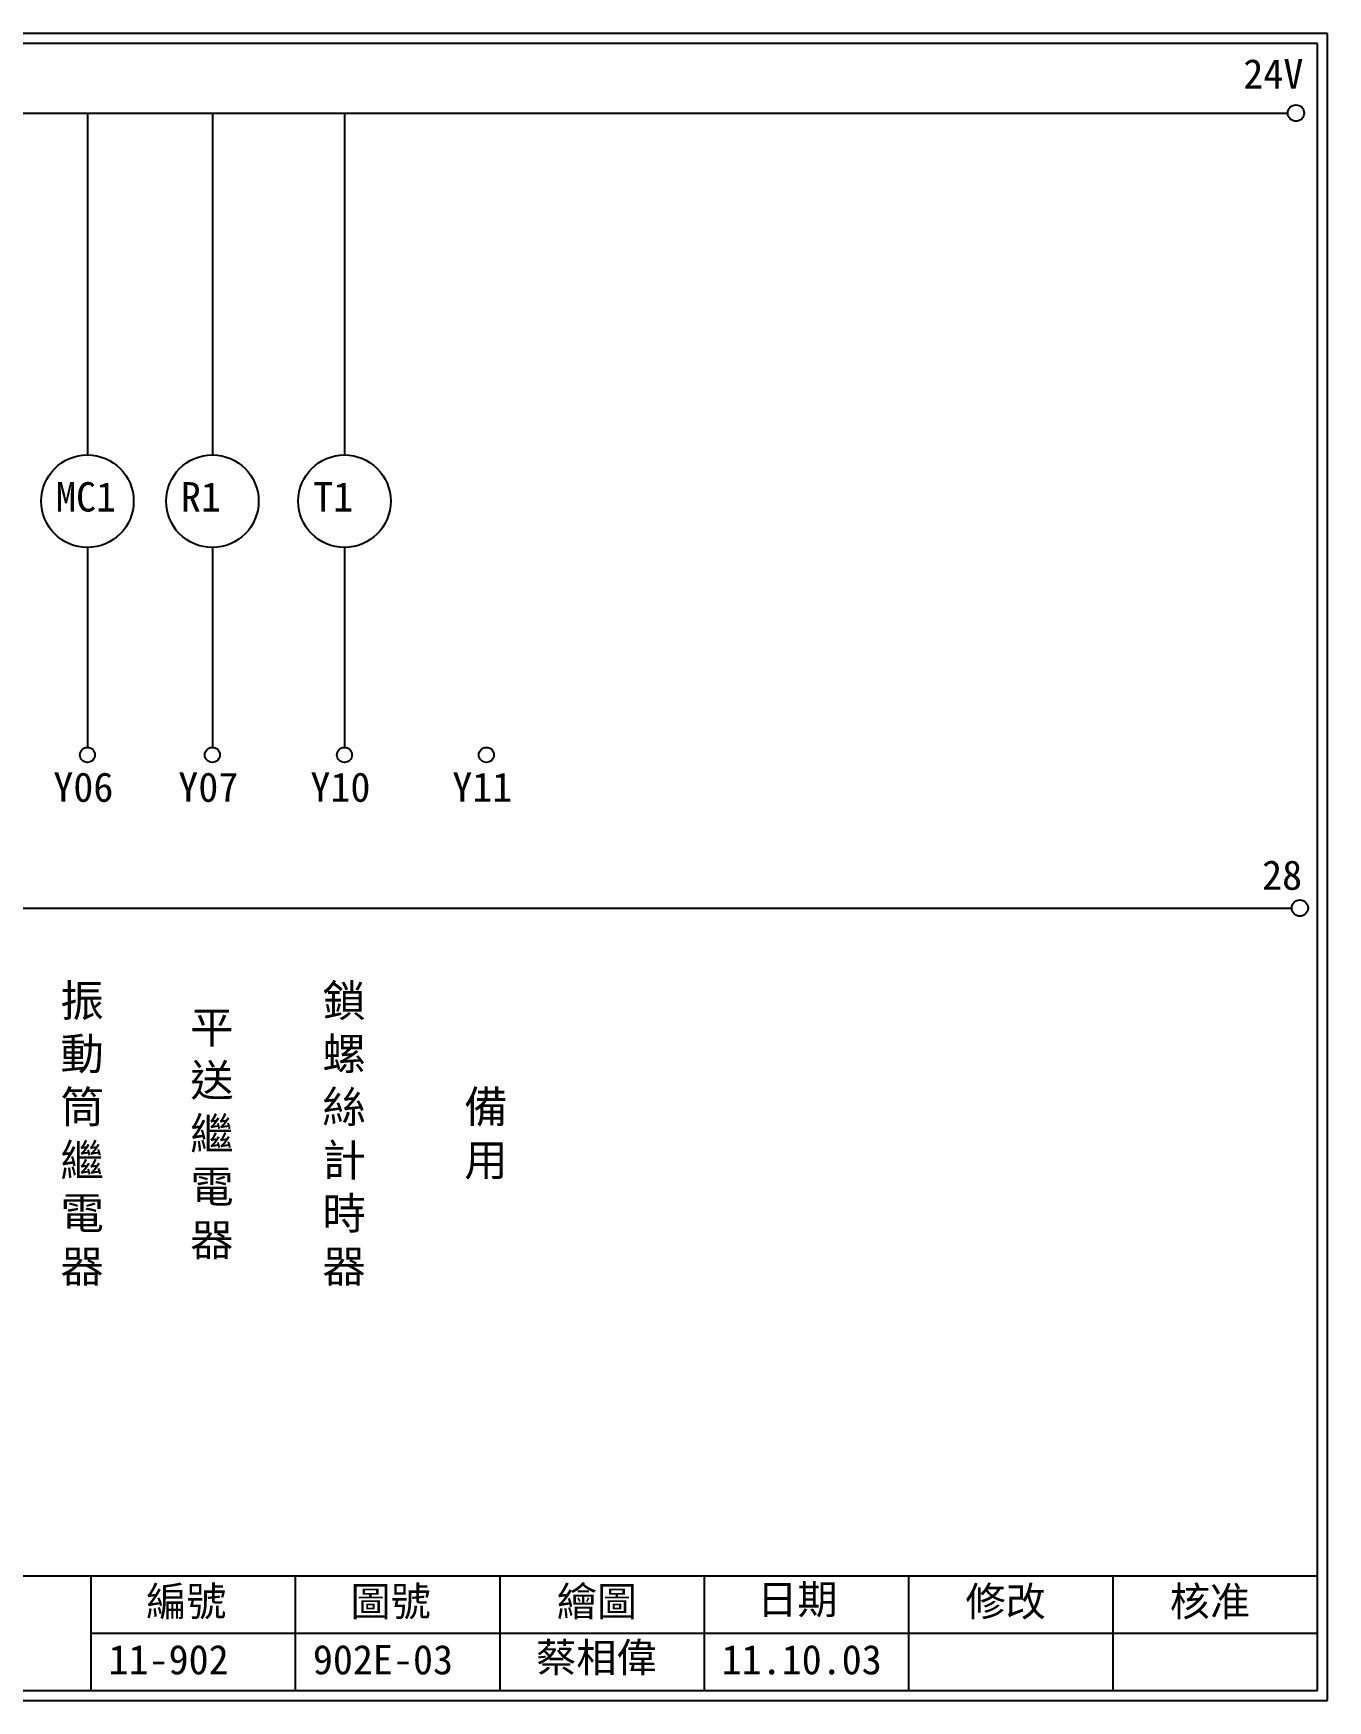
# Model space of a CAD drawing. Extents: x 325 to 612, y 3 to 207.
# Drawn here: x 454 to 612.3, y 3 to 207 of the extents above; entities that cross this region are included whole.
import ezdxf

# ---------------------------------------------------------------- set-up
doc = ezdxf.new("R2010")
doc.units = 0
doc.layers.get('0').update_dxf_attribs({"linetype": 'CONTINUOUS'})
doc.layers.add('圖框層', color=7, linetype='CONTINUOUS')
doc.layers.add('標尺寸層', color=3, linetype='CONTINUOUS')
doc.styles.add('CNS', font='romanc.shx', dxfattribs={"bigfont": 'chineset.shx'})
doc.styles.add('STSL', font='KAIU.TTF')

msp = doc.modelspace()

# ---------------------------------------------------------------- linework, layer by layer
for centre in [(608.44, 197.22), (608.92, 99.96)]:
    msp.add_circle(centre, 1)
at = {"layer": '圖框層', "color": 7}
for p, q in [((612.32, 206.97), (325.32, 206.97)), ((612.32, 3), (612.32, 206.97)), ((611.07, 205.72), (326.57, 205.72)), ((611.07, 4.25), (611.07, 205.72)), ((326.57, 18.25), (611.07, 18.25)), ((461.07, 4.25), (461.07, 18.25)), ((486.07, 4.25), (486.07, 18.25)), ((511.07, 4.25), (511.07, 18.25)), ((536.07, 4.25), (536.07, 18.25)), ((561.07, 4.25), (561.07, 18.25)), ((586.07, 4.25), (586.07, 18.25)), ((461.07, 11.25), (611.07, 11.25)), ((326.57, 4.25), (611.07, 4.25)), ((325.32, 3), (612.32, 3))]:
    msp.add_line(p, q, dxfattribs=at)
at = {"layer": '標尺寸層', "color": 7}
for p, q in [((329.84, 197.22), (607.44, 197.22)), ((460.59, 197.22), (460.59, 155.39)), ((475.88, 197.22), (475.88, 155.39)), ((492.04, 197.22), (492.04, 155.39)), ((460.59, 144.07), (460.59, 119.62)), ((475.88, 144.07), (475.88, 119.62)), ((492.04, 144.07), (492.04, 119.62)), ((330.05, 99.96), (607.92, 99.96))]:
    msp.add_line(p, q, dxfattribs=at)
for centre, radius in [((460.59, 149.73), 5.66), ((475.88, 149.73), 5.66), ((492.04, 149.73), 5.66), ((460.59, 118.7), 0.92), ((475.88, 118.7), 0.92), ((492.04, 118.7), 0.92), ((509.4, 118.7), 0.92)]:
    msp.add_circle(centre, radius, dxfattribs=at)

# ---------------------------------------------------------------- texts
at = {"layer": '圖框層', "color": 4, "style": 'STSL'}
for s, p in [('24V', (602, 200.22)), ('MC1', (456.75, 148.47)), ('R1', (472.03, 148.47)), ('T1', (488.2, 148.47)), ('Y06', (456.42, 112.96)), ('Y07', (471.71, 112.96)), ('Y10', (487.87, 112.96)), ('Y11', (505.23, 112.96)), ('28', (604.3, 102.2)), ('編號', (467.78, 13.34)), ('圖號', (492.78, 13.34)), ('繪圖', (518.01, 13.34)), ('日期', (542.54, 13.59)), ('修改', (568.01, 13.34)), ('核准', (593.01, 13.34)), ('蔡相偉', (515.5, 6.47)), ('11-902', (463.18, 6.22)), ('902E-03', (488.18, 6.22)), ('11.10.03', (538.18, 6.22))]:
    msp.add_text(s, height=3.6, dxfattribs=at).set_placement(p)
at = {"layer": '標尺寸層', "color": 7, "char_height": 3.9, "width": 2.8481, "attachment_point": 5, "style": 'CNS'}
for s, insert in [('{\\fDFKai-SB|b0|i0|c136|p65;振動筒繼電器}', (459.95, 72.17)), ('{\\fDFKai-SB|b0|i0|c136|p65;鎖螺絲計時器}', (492, 72.17)), ('{\\fDFKai-SB|b0|i0|c136|p65;平送繼電器}', (475.83, 72.17)), ('{\\fDFKai-SB|b0|i0|c136|p65;備用}', (509.35, 72.17))]:
    msp.add_mtext(s, dxfattribs=dict(at, insert=insert))

doc.saveas('drawing.dxf')
